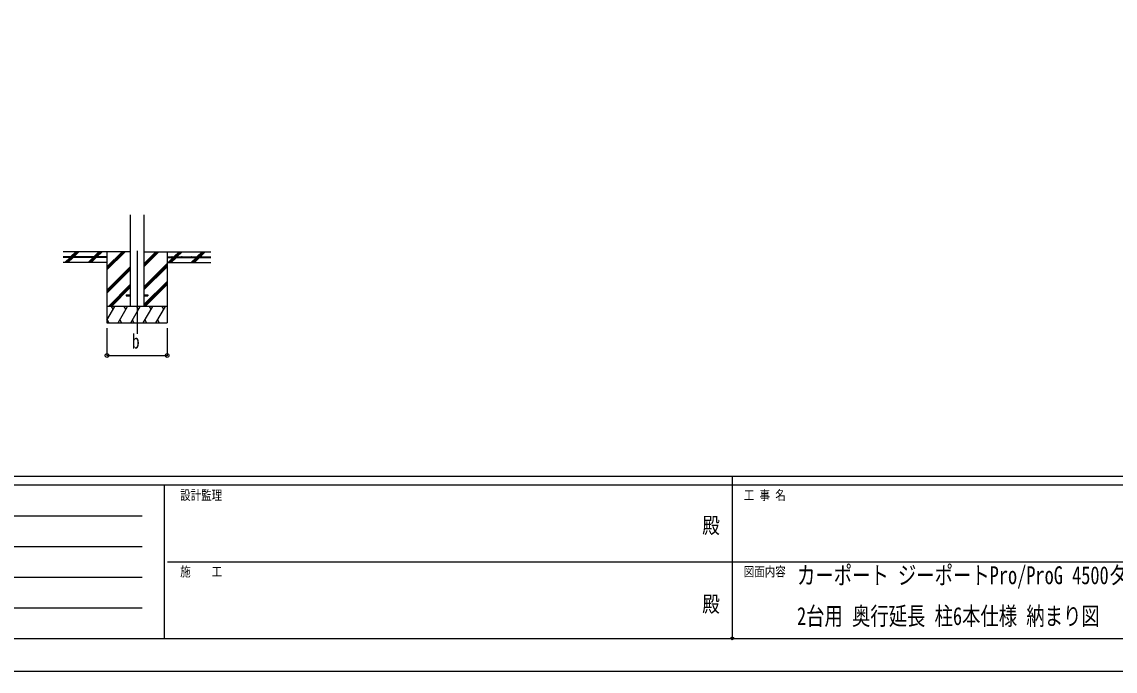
# Model space of a CAD drawing. Units: millimetres, scale not verified. Extents: x -16820 to 16820, y -11880 to 11880.
# Drawn here: x -6522 to 3484, y -11880 to -5940 of the extents above; entities that cross this region are included whole.
import ezdxf
from ezdxf.enums import TextEntityAlignment as Align

# ---------------------------------------------------------------- set-up
doc = ezdxf.new("R2010")
doc.units = ezdxf.units.MM
doc.header["$LTSCALE"] = 50
doc.header["$PDMODE"] = 32
doc.header["$PDSIZE"] = 25
for name, color, linetype in [('0-2_USER1', 3, 'Continuous'), ('0-3_YKK_12', 2, 'Continuous'), ('0-4_YKK_13', 4, 'Continuous'), ('0-5_YKK_A1', 4, 'Continuous'), ('0-6_YKK_D', 6, 'Continuous'), ('0-7_YKK_ZWAK', 7, 'Continuous')]:
    doc.layers.add(name, color=color, linetype=linetype)
doc.styles.add('ＭＳ ゴシック', font='')
doc.styles.get('ＭＳ ゴシック').set_extended_font_data('MS Gothic')

msp = doc.modelspace()

# ---------------------------------------------------------------- linework, layer by layer
at = {"layer": '0-3_YKK_12'}
msp.add_line((-5467.92, -8033.79), (-5467.92, -8793), dxfattribs=at)
at = {"layer": '0-4_YKK_13'}
for p, q in [((-5567.92, -8438.5), (-5567.92, -8447.5)), ((-5567.92, -8438.5), (-5530.42, -8438.5)), ((-5567.92, -8447.5), (-5530.42, -8447.5)), ((-5405.42, -8438.5), (-5367.92, -8438.5)), ((-5405.42, -8447.5), (-5367.92, -8447.5)), ((-5367.92, -8438.5), (-5367.92, -8447.5))]:
    msp.add_line(p, q, dxfattribs=at)
at = {"layer": '0-5_YKK_A1'}
for p, q in [((-5530.42, -7706.65), (-5530.42, -8543)), ((-5405.42, -7706.65), (-5405.42, -8543)), ((-5530.42, -8043), (-6142.92, -8043)), ((-5742.92, -8090.5), (-6142.92, -8090.5)), ((-5742.92, -8095.5), (-6142.92, -8095.5)), ((-6128.59, -8143), (-6081.09, -8095.5)), ((-6114.45, -8143), (-6066.95, -8095.5)), ((-6100.3, -8143), (-6052.8, -8095.5)), ((-6076.09, -8090.5), (-6028.59, -8043)), ((-6061.95, -8090.5), (-6060.28, -8088.83)), ((-6057.09, -8085.64), (-6014.45, -8043)), ((-6047.8, -8090.5), (-6000.3, -8043)), ((-5915.05, -8141.6), (-5868.96, -8095.5)), ((-5902.31, -8143), (-5854.81, -8095.5)), ((-5888.17, -8143), (-5840.67, -8095.5)), ((-5863.96, -8090.5), (-5816.46, -8043)), ((-5849.81, -8090.5), (-5802.31, -8043)), ((-5835.67, -8090.5), (-5788.17, -8043)), ((-5742.92, -8043), (-5742.92, -8693)), ((-5742.92, -8209.88), (-5576.04, -8043)), ((-5742.92, -8195.74), (-5590.18, -8043)), ((-5742.92, -8181.6), (-5604.32, -8043)), ((-5742.92, -8090.5), (-5742.92, -8095.5)), ((-5405.42, -8180.75), (-5267.67, -8043)), ((-5405.42, -8166.61), (-5281.81, -8043)), ((-5405.42, -8152.46), (-5295.96, -8043)), ((-5405.42, -8043), (-4792.92, -8043)), ((-5192.92, -8043), (-5192.92, -8693)), ((-5192.92, -8090.5), (-4792.92, -8090.5)), ((-5192.92, -8090.5), (-5192.92, -8095.5)), ((-5192.92, -8095.5), (-4792.92, -8095.5)), ((-5183.82, -8143), (-5136.32, -8095.5)), ((-5169.68, -8143), (-5122.18, -8095.5)), ((-5155.54, -8143), (-5108.04, -8095.5)), ((-5131.32, -8090.5), (-5083.82, -8043)), ((-5117.18, -8090.5), (-5069.68, -8043)), ((-5103.04, -8090.5), (-5055.54, -8043)), ((-4971.69, -8143), (-4924.19, -8095.5)), ((-4957.55, -8143), (-4910.05, -8095.5)), ((-4943.41, -8143), (-4895.91, -8095.5)), ((-4919.19, -8090.5), (-4871.69, -8043)), ((-4905.05, -8090.5), (-4857.55, -8043)), ((-4890.91, -8090.5), (-4843.41, -8043)), ((-5742.92, -8143), (-6142.92, -8143)), ((-5742.92, -8393.73), (-5530.42, -8181.23)), ((-5742.92, -8407.87), (-5530.42, -8195.37)), ((-5405.42, -8364.59), (-5192.92, -8152.1)), ((-5405.42, -8378.74), (-5192.92, -8166.24)), ((-5405.42, -8392.88), (-5192.92, -8180.38)), ((-5192.92, -8143), (-4792.92, -8143)), ((-5742.92, -8422.01), (-5530.42, -8209.51)), ((-5730.06, -8543), (-5530.42, -8343.36)), ((-5715.92, -8543), (-5530.42, -8357.5)), ((-5701.78, -8543), (-5530.42, -8371.64)), ((-5405.42, -8526.72), (-5192.92, -8314.23)), ((-5405.42, -8540.87), (-5192.92, -8328.37)), ((-5393.41, -8543), (-5192.92, -8342.51)), ((-5192.92, -8543), (-5742.92, -8543)), ((-5742.92, -8668.45), (-5670.49, -8543)), ((-5685.49, -8568.98), (-5700.49, -8543)), ((-5641.62, -8693), (-5555.02, -8543)), ((-5570.02, -8568.98), (-5585.02, -8543)), ((-5526.15, -8693), (-5439.55, -8543)), ((-5454.55, -8568.98), (-5469.55, -8543)), ((-5410.68, -8693), (-5324.08, -8543)), ((-5339.08, -8568.98), (-5354.08, -8543)), ((-5295.21, -8693), (-5208.61, -8543)), ((-5223.61, -8568.98), (-5238.61, -8543)), ((-5742.92, -8693), (-5192.92, -8693)), ((-5742.1, -8667.02), (-5727.1, -8693)), ((-5626.63, -8667.02), (-5611.63, -8693)), ((-5511.16, -8667.02), (-5496.16, -8693)), ((-5395.68, -8667.02), (-5380.69, -8693)), ((-5280.22, -8667.02), (-5265.22, -8693))]:
    msp.add_line(p, q, dxfattribs=at)
for centre in [(-6057.92, -8088), (-5967.92, -8088), (-5877.92, -8088), (-5787.92, -8088), (-5147.92, -8088), (-5057.92, -8088), (-4967.92, -8088), (-4877.92, -8088)]:
    msp.add_circle(centre, 2.5, dxfattribs=at)
at = {"layer": '0-6_YKK_D'}
for p, q in [((-5742.92, -8743), (-5742.92, -8994)), ((-5192.92, -8743), (-5192.92, -8994)), ((-5742.92, -8993), (-5192.92, -8993))]:
    msp.add_line(p, q, dxfattribs=at)
for centre in [(-5742.92, -8993), (-5192.92, -8993)]:
    msp.add_circle(centre, 17, dxfattribs=at)
at = {"layer": '0-7_YKK_ZWAK'}
for p, q in [((15580.08, -10100), (-15619.92, -10100)), ((-19.92, -10100), (-19.92, -11580)), ((-5219.92, -10180), (-15619.92, -10180)), ((-5219.92, -10180), (-5219.92, -11580)), ((-19.92, -10180), (-5219.92, -10180)), ((5180.08, -10180), (-19.92, -10180)), ((-15449.92, -10460), (-5419.92, -10460)), ((-15449.92, -10740), (-5419.92, -10740)), ((-5189.92, -10880), (-19.92, -10880)), ((-19.92, -10880), (5180.08, -10880)), ((-15449.92, -11020), (-5419.92, -11020)), ((-15449.92, -11300), (-5419.92, -11300)), ((-15619.92, -11580), (-5219.92, -11580)), ((-5219.92, -11580), (-19.92, -11580)), ((-19.92, -11580), (5180.08, -11580))]:
    msp.add_line(p, q, dxfattribs=at)
msp.add_lwpolyline([(-16820, -11880), (16820, -11880), (16820, 11880), (-16820, 11880)], close=True, dxfattribs=at)
msp.add_point((-19.92, -11580), dxfattribs=at)

# ---------------------------------------------------------------- texts
at = {"layer": '0-2_USER1', "style": 'ＭＳ ゴシック', "width": 0.75}
for s, p in [('カーポート ジーポートPro/ProG 4500タイプ', (572, -11134)), ('2台用 奥行延長 柱6本仕様 納まり図', (572, -11507.33))]:
    msp.add_text(s, height=164.2, dxfattribs=at).set_placement(p, align=Align.BOTTOM_LEFT)
at = {"layer": '0-6_YKK_D', "style": 'ＭＳ ゴシック', "width": 0.8}
msp.add_text('b', height=132, dxfattribs=at).set_placement((-5515.92, -8968), align=Align.BOTTOM_LEFT)
at = {"layer": '0-7_YKK_ZWAK', "style": 'ＭＳ ゴシック', "width": 0.8}
for s, height, p in [('設計監理', 87.98, (-5073.25, -10340)), ('工 事 名', 87.98, (85.08, -10340)), ('殿', 146.6, (-294.67, -10663.33)), ('施\u3000\u3000工', 87.98, (-5073.25, -11040)), ('図面内容', 87.98, (85.08, -11040)), ('殿', 146.6, (-294.67, -11383.33))]:
    msp.add_text(s, height=height, dxfattribs=at).set_placement(p, align=Align.BOTTOM_LEFT)

doc.saveas('drawing.dxf')
